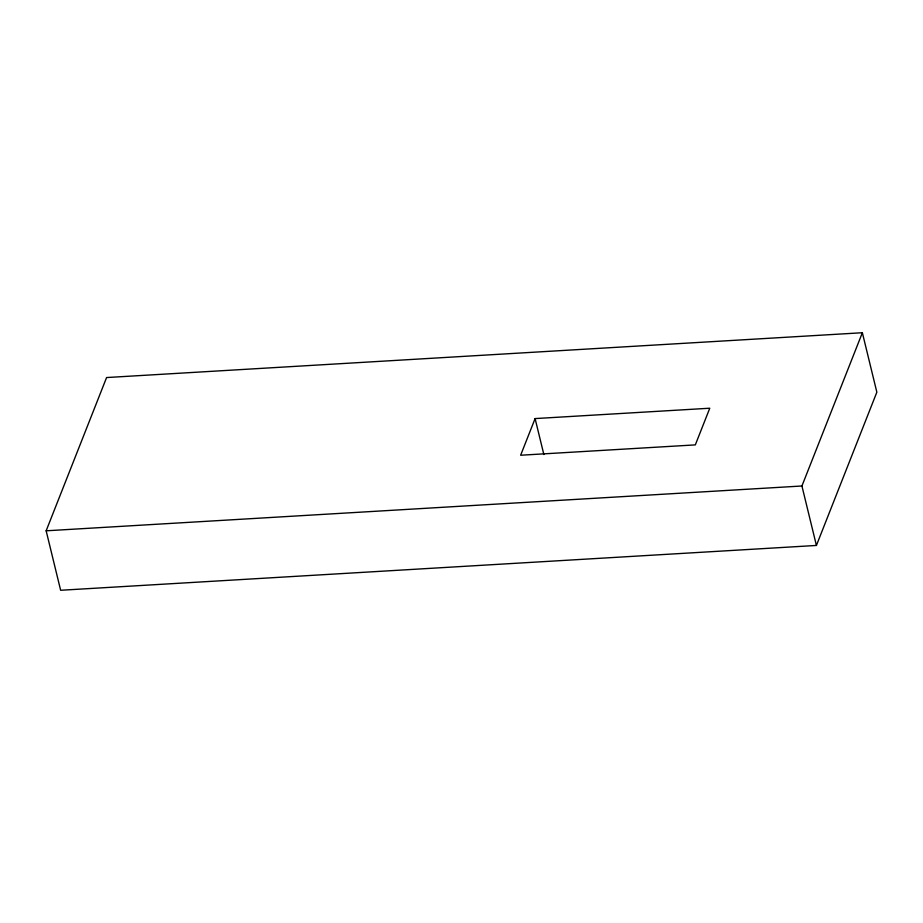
<?xml version="1.0" encoding="UTF-8"?>
<svg xmlns="http://www.w3.org/2000/svg" width="923" height="923" viewBox="0 0 923 923"><rect width="100%" height="100%" fill="white"/><g stroke="black" fill="none" stroke-linecap="round" stroke-linejoin="round"><path stroke-width="1.38" d="M46.15 530.806L106.583 377.553L862.359 332.73L876.85 392.194L816.417 545.447L60.641 590.27L46.15 530.806L801.925 485.994L862.359 332.73M535.098 418.581L520.641 455.235L695.319 444.886L709.775 408.22L535.098 418.581L543.866 454.531M801.925 485.994L816.417 545.447"/></g></svg>
